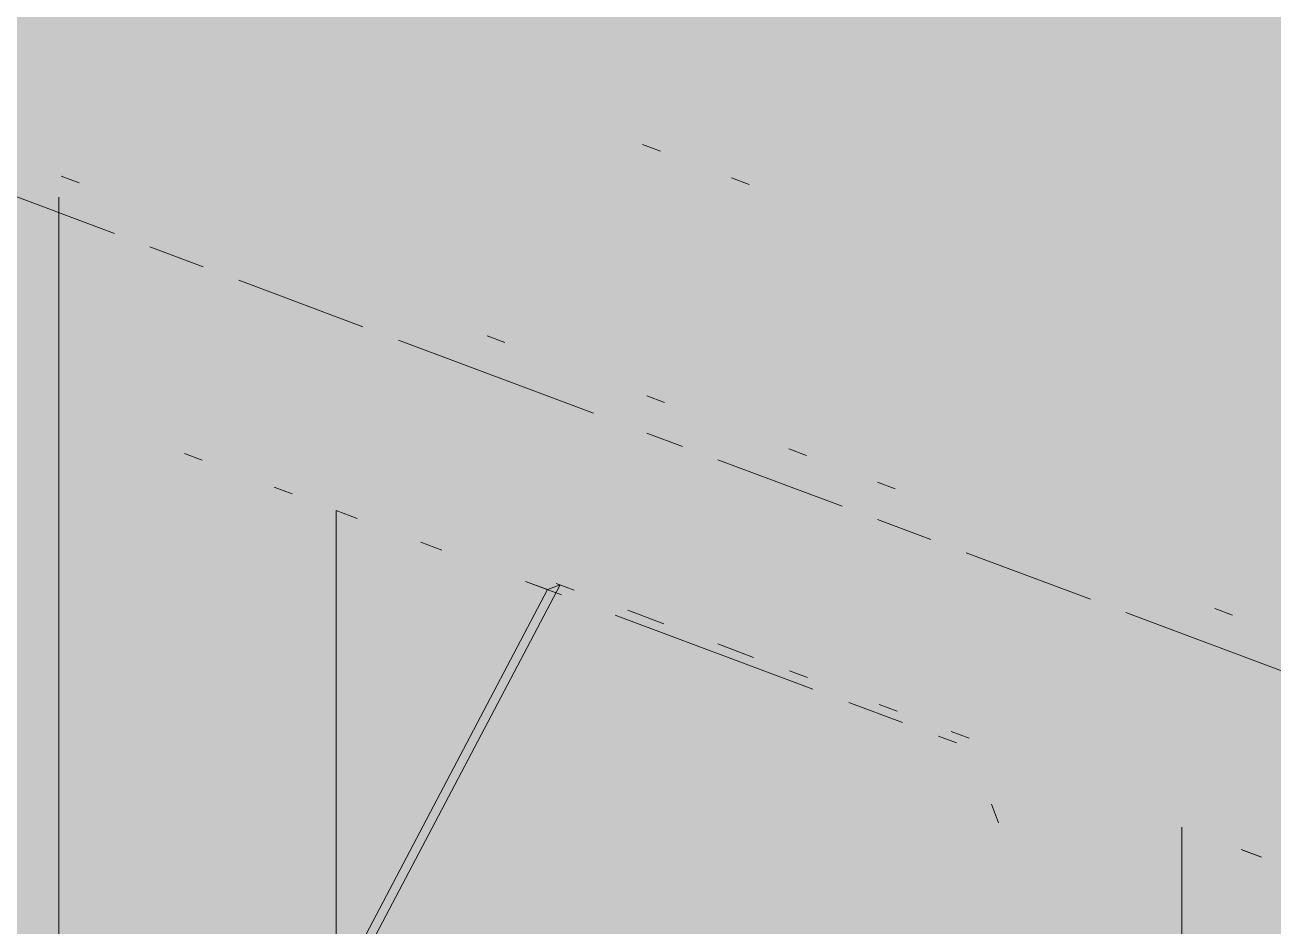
# Paper-space layout '03 3D Building and Roof' of a CAD drawing. Header units: millimetres. Extents: x 5 to 415, y 5 to 292.
# Drawn here: x 139.064 to 143.437, y 109.529 to 112.686 of the extents above; entities that cross this region are included whole.
import ezdxf

# ---------------------------------------------------------------- set-up
doc = ezdxf.new("R2010")
doc.units = ezdxf.units.MM
doc.layers.add('EXISTING', color=7, linetype='Continuous')
doc.layers.add('IMAGES', color=7, linetype='Continuous')

# ---------------------------------------------------------------- blocks, each defined once
blk = doc.blocks.new('SHEET_03')
at = {"layer": 'EXISTING', "color": 250, "lineweight": 9}
for p, q in [((141.29, 112.2437), (141.2278, 112.267)), ((139.3773, 111.9551), (138.6934, 112.2113)), ((139.1908, 112.1561), (139.253, 112.1328)), ((141.6009, 112.1272), (141.5387, 112.1505)), ((139.1819, 112.0823), (139.1819, 111.3496)), ((139.6882, 111.8386), (139.5017, 111.9085)), ((140.2478, 111.629), (139.8126, 111.792)), ((141.0561, 111.3262), (140.3722, 111.5824)), ((140.683, 111.5971), (140.7452, 111.5738)), ((141.2426, 111.3874), (141.3048, 111.3641)), ((139.1819, 111.3496), (139.1819, 107.9829)), ((141.367, 111.2097), (141.2426, 111.2563)), ((139.6222, 111.1846), (139.6851, 111.1611)), ((141.7401, 111.2011), (141.8022, 111.1778)), ((141.9266, 111.0001), (141.4914, 111.1632)), ((142.051, 111.0846), (142.1131, 111.0613)), ((139.9368, 111.0668), (139.9997, 111.0432)), ((140.154, 107.6187), (140.154, 110.9854)), ((140.154, 110.9854), (140.154, 109.3021)), ((140.228, 110.9577), (140.154, 110.9854)), ((142.2375, 110.8837), (142.051, 110.9535)), ((140.5243, 110.8467), (140.4502, 110.8745)), ((142.7971, 110.674), (142.3618, 110.8371)), ((140.8175, 110.7369), (140.9433, 110.6898)), ((140.8946, 110.708), (140.8206, 110.7357)), ((140.9877, 110.7064), (140.9248, 110.73)), ((140.154, 109.3021), (140.8946, 110.708)), ((140.9391, 110.7246), (140.1984, 109.3187)), ((140.9391, 110.7246), (140.8946, 110.708)), ((143.2323, 110.6421), (143.2945, 110.6188)), ((141.132, 110.6191), (141.824, 110.3598)), ((141.3023, 110.5886), (141.1765, 110.6357)), ((143.6054, 110.3712), (142.9214, 110.6274)), ((141.6168, 110.4707), (141.491, 110.5179)), ((141.8055, 110.4), (141.7426, 110.4236)), ((141.9498, 110.3127), (142.1386, 110.242)), ((142.1201, 110.2822), (142.0572, 110.3058)), ((142.3717, 110.188), (142.3088, 110.2115)), ((142.2644, 110.1949), (142.3273, 110.1713)), ((142.45, 109.957), (142.4747, 109.8916)), ((143.1166, 109.8756), (143.1166, 106.5089)), ((143.1166, 108.1922), (143.1166, 109.8756)), ((143.3944, 109.7716), (143.3249, 109.7976)), ((143.3338, 109.7943), (143.3967, 109.7707))]:
    blk.add_line(p, q, dxfattribs=at)
at = {"layer": 'IMAGES', "color": 7}
for points in [[(138.1645, 112.6857), (139.5354, 112.6857), (138.1645, 112.8571), (139.5354, 112.8571)], [(139.5354, 112.6857), (139.7068, 112.6857), (139.5354, 112.8571), (139.7068, 112.8571)], [(139.7068, 112.6857), (139.8781, 112.6857), (139.7068, 112.8571), (139.8781, 112.8571)], [(139.8781, 112.6857), (140.0495, 112.6857), (139.8781, 112.8571), (140.0495, 112.8571)], [(140.0495, 112.6857), (140.2208, 112.6857), (140.0495, 112.8571), (140.2208, 112.8571)], [(140.2208, 112.6857), (140.9063, 112.6857), (140.2208, 112.8571), (140.9063, 112.8571)], [(140.9063, 112.6857), (144.3336, 112.6857), (140.9063, 112.8571), (144.3336, 112.8571)], [(138.8499, 112.5143), (139.5354, 112.5143), (138.8499, 112.6857), (139.5354, 112.6857)], [(139.5354, 112.5143), (139.7068, 112.5143), (139.5354, 112.6857), (139.7068, 112.6857)], [(139.7068, 112.5143), (140.2208, 112.5143), (139.7068, 112.6857), (140.2208, 112.6857)], [(140.2208, 112.5143), (140.3922, 112.5143), (140.2208, 112.6857), (140.3922, 112.6857)], [(140.3922, 112.5143), (140.5636, 112.5143), (140.3922, 112.6857), (140.5636, 112.6857)], [(140.5636, 112.5143), (140.7349, 112.5143), (140.5636, 112.6857), (140.7349, 112.6857)], [(140.7349, 112.5143), (141.0777, 112.5143), (140.7349, 112.6857), (141.0777, 112.6857)], [(141.0777, 112.5143), (144.3336, 112.5143), (141.0777, 112.6857), (144.3336, 112.6857)], [(139.0213, 112.1714), (139.1927, 112.1714), (139.0213, 112.5143), (139.1927, 112.5143)], [(139.1927, 112.3429), (139.364, 112.3429), (139.1927, 112.5143), (139.364, 112.5143)], [(139.364, 112.3429), (140.2208, 112.3429), (139.364, 112.5143), (140.2208, 112.5143)], [(140.2208, 112.3429), (140.3922, 112.3429), (140.2208, 112.5143), (140.3922, 112.5143)], [(140.3922, 112.3429), (140.5636, 112.3429), (140.3922, 112.5143), (140.5636, 112.5143)], [(140.5636, 112.3429), (140.7349, 112.3429), (140.5636, 112.5143), (140.7349, 112.5143)], [(140.7349, 112.3429), (140.9063, 112.3429), (140.7349, 112.5143), (140.9063, 112.5143)], [(140.9063, 112.3429), (141.0777, 112.3429), (140.9063, 112.5143), (141.0777, 112.5143)], [(141.0777, 112.3429), (141.249, 112.3429), (141.0777, 112.5143), (141.249, 112.5143)], [(141.249, 112.3429), (141.4204, 112.3429), (141.249, 112.5143), (141.4204, 112.5143)], [(141.4204, 112.3429), (141.5918, 112.3429), (141.4204, 112.5143), (141.5918, 112.5143)], [(141.5918, 112.3429), (144.3336, 112.3429), (141.5918, 112.5143), (144.3336, 112.5143)], [(139.1927, 112.1714), (139.364, 112.1714), (139.1927, 112.3429), (139.364, 112.3429)], [(139.364, 112.1714), (139.5354, 112.1714), (139.364, 112.3429), (139.5354, 112.3429)], [(139.5354, 112.1714), (140.3922, 112.1714), (139.5354, 112.3429), (140.3922, 112.3429)], [(140.3922, 112.1714), (140.7349, 112.1714), (140.3922, 112.3429), (140.7349, 112.3429)], [(140.7349, 112.1714), (140.9063, 112.1714), (140.7349, 112.3429), (140.9063, 112.3429)], [(140.9063, 112.1714), (141.0777, 112.1714), (140.9063, 112.3429), (141.0777, 112.3429)], [(141.0777, 112.1714), (141.249, 112.1714), (141.0777, 112.3429), (141.249, 112.3429)], [(141.249, 112.1714), (141.4204, 112.1714), (141.249, 112.3429), (141.4204, 112.3429)], [(141.4204, 112.1714), (141.5918, 112.1714), (141.4204, 112.3429), (141.5918, 112.3429)], [(141.5918, 112.1714), (141.9345, 112.1714), (141.5918, 112.3429), (141.9345, 112.3429)], [(141.9345, 112.1714), (144.3336, 112.1714), (141.9345, 112.3429), (144.3336, 112.3429)], [(139.0213, 112), (139.1927, 112), (139.0213, 112.1714), (139.1927, 112.1714)], [(139.1927, 112), (139.364, 112), (139.1927, 112.1714), (139.364, 112.1714)], [(139.364, 112), (139.5354, 112), (139.364, 112.1714), (139.5354, 112.1714)], [(139.5354, 112), (139.7068, 112), (139.5354, 112.1714), (139.7068, 112.1714)], [(139.7068, 112), (140.0495, 112), (139.7068, 112.1714), (140.0495, 112.1714)], [(140.0495, 112), (141.0777, 112), (140.0495, 112.1714), (141.0777, 112.1714)], [(141.0777, 112), (141.249, 112), (141.0777, 112.1714), (141.249, 112.1714)], [(141.249, 112), (141.4204, 112), (141.249, 112.1714), (141.4204, 112.1714)], [(141.4204, 112), (141.5918, 112), (141.4204, 112.1714), (141.5918, 112.1714)], [(141.5918, 112), (141.9345, 112), (141.5918, 112.1714), (141.9345, 112.1714)], [(141.9345, 112), (142.4486, 112), (141.9345, 112.1714), (142.4486, 112.1714)], [(142.4486, 112), (144.3336, 112), (142.4486, 112.1714), (144.3336, 112.1714)], [(139.0213, 111.8286), (139.1927, 111.8286), (139.0213, 112), (139.1927, 112)], [(139.1927, 111.8286), (139.364, 111.8286), (139.1927, 112), (139.364, 112)], [(139.364, 111.8286), (139.5354, 111.8286), (139.364, 112), (139.5354, 112)], [(139.5354, 111.8286), (139.7068, 111.8286), (139.5354, 112), (139.7068, 112)], [(139.7068, 111.8286), (139.8781, 111.8286), (139.7068, 112), (139.8781, 112)], [(139.8781, 111.8286), (140.0495, 111.8286), (139.8781, 112), (140.0495, 112)], [(140.0495, 111.8286), (140.2208, 111.8286), (140.0495, 112), (140.2208, 112)], [(140.2208, 111.8286), (140.3922, 111.8286), (140.2208, 112), (140.3922, 112)], [(140.3922, 111.8286), (141.5918, 111.8286), (140.3922, 112), (141.5918, 112)], [(141.5918, 111.8286), (141.7631, 111.8286), (141.5918, 112), (141.7631, 112)], [(141.7631, 111.8286), (141.9345, 111.8286), (141.7631, 112), (141.9345, 112)], [(141.9345, 111.8286), (142.1058, 111.8286), (141.9345, 112), (142.1058, 112)], [(142.1058, 111.8286), (142.4486, 111.8286), (142.1058, 112), (142.4486, 112)], [(142.4486, 111.8286), (142.7913, 111.8286), (142.4486, 112), (142.7913, 112)], [(142.7913, 111.8286), (142.9627, 111.8286), (142.7913, 112), (142.9627, 112)], [(142.9627, 111.8286), (144.3336, 111.8286), (142.9627, 112), (144.3336, 112)], [(139.0213, 111.3143), (139.364, 111.3143), (139.0213, 111.8286), (139.364, 111.8286)], [(139.364, 111.6571), (139.5354, 111.6571), (139.364, 111.8286), (139.5354, 111.8286)], [(139.5354, 111.6571), (139.8781, 111.6571), (139.5354, 111.8286), (139.8781, 111.8286)], [(139.8781, 111.6571), (140.0495, 111.6571), (139.8781, 111.8286), (140.0495, 111.8286)], [(140.0495, 111.4857), (140.2208, 111.4857), (140.0495, 111.8286), (140.2208, 111.8286)], [(140.2208, 111.6571), (140.3922, 111.6571), (140.2208, 111.8286), (140.3922, 111.8286)], [(140.3922, 111.6571), (140.5636, 111.6571), (140.3922, 111.8286), (140.5636, 111.8286)], [(140.5636, 111.6571), (140.7349, 111.6571), (140.5636, 111.8286), (140.7349, 111.8286)], [(140.7349, 111.6571), (140.9063, 111.6571), (140.7349, 111.8286), (140.9063, 111.8286)], [(140.9063, 111.6571), (141.9345, 111.6571), (140.9063, 111.8286), (141.9345, 111.8286)], [(141.9345, 111.6571), (142.1058, 111.6571), (141.9345, 111.8286), (142.1058, 111.8286)], [(142.1058, 111.6571), (142.2772, 111.6571), (142.1058, 111.8286), (142.2772, 111.8286)], [(142.2772, 111.6571), (142.4486, 111.6571), (142.2772, 111.8286), (142.4486, 111.8286)], [(142.4486, 111.6571), (142.6199, 111.6571), (142.4486, 111.8286), (142.6199, 111.8286)], [(142.6199, 111.6571), (142.7913, 111.6571), (142.6199, 111.8286), (142.7913, 111.8286)], [(142.7913, 111.6571), (142.9627, 111.6571), (142.7913, 111.8286), (142.9627, 111.8286)], [(142.9627, 111.6571), (143.134, 111.6571), (142.9627, 111.8286), (143.134, 111.8286)], [(143.134, 111.6571), (143.3054, 111.6571), (143.134, 111.8286), (143.3054, 111.8286)], [(143.3054, 111.6571), (144.3336, 111.6571), (143.3054, 111.8286), (144.3336, 111.8286)], [(139.364, 111.3143), (139.7068, 111.3143), (139.364, 111.6571), (139.7068, 111.6571)], [(139.7068, 111.4857), (139.8781, 111.4857), (139.7068, 111.6571), (139.8781, 111.6571)], [(139.8781, 111.4857), (140.0495, 111.4857), (139.8781, 111.6571), (140.0495, 111.6571)], [(140.2208, 111.4857), (140.3922, 111.4857), (140.2208, 111.6571), (140.3922, 111.6571)], [(140.3922, 111.4857), (140.7349, 111.4857), (140.3922, 111.6571), (140.7349, 111.6571)], [(140.7349, 111.4857), (140.9063, 111.4857), (140.7349, 111.6571), (140.9063, 111.6571)], [(140.9063, 111.4857), (141.0777, 111.4857), (140.9063, 111.6571), (141.0777, 111.6571)], [(141.0777, 111.4857), (141.4204, 111.4857), (141.0777, 111.6571), (141.4204, 111.6571)], [(141.4204, 111.4857), (142.4486, 111.4857), (141.4204, 111.6571), (142.4486, 111.6571)], [(142.4486, 111.4857), (142.6199, 111.4857), (142.4486, 111.6571), (142.6199, 111.6571)], [(142.6199, 111.4857), (142.7913, 111.4857), (142.6199, 111.6571), (142.7913, 111.6571)], [(142.7913, 111.4857), (142.9627, 111.4857), (142.7913, 111.6571), (142.9627, 111.6571)], [(142.9627, 111.4857), (143.134, 111.4857), (142.9627, 111.6571), (143.134, 111.6571)], [(143.134, 111.4857), (143.3054, 111.4857), (143.134, 111.6571), (143.3054, 111.6571)], [(143.3054, 111.4857), (143.6481, 111.4857), (143.3054, 111.6571), (143.6481, 111.6571)], [(139.7068, 111.3143), (140.0495, 111.3143), (139.7068, 111.4857), (140.0495, 111.4857)], [(140.0495, 111.3143), (140.3922, 111.3143), (140.0495, 111.4857), (140.3922, 111.4857)], [(140.3922, 111.3143), (140.5636, 111.3143), (140.3922, 111.4857), (140.5636, 111.4857)], [(140.5636, 111.3143), (140.7349, 111.3143), (140.5636, 111.4857), (140.7349, 111.4857)], [(140.7349, 111.3143), (140.9063, 111.3143), (140.7349, 111.4857), (140.9063, 111.4857)], [(140.9063, 111.3143), (141.0777, 111.3143), (140.9063, 111.4857), (141.0777, 111.4857)], [(141.0777, 111.3143), (141.249, 111.3143), (141.0777, 111.4857), (141.249, 111.4857)], [(141.249, 111.3143), (141.4204, 111.3143), (141.249, 111.4857), (141.4204, 111.4857)], [(141.4204, 111.3143), (141.5918, 111.3143), (141.4204, 111.4857), (141.5918, 111.4857)], [(141.5918, 111.3143), (141.7631, 111.3143), (141.5918, 111.4857), (141.7631, 111.4857)], [(141.7631, 111.3143), (141.9345, 111.3143), (141.7631, 111.4857), (141.9345, 111.4857)], [(141.9345, 111.3143), (142.7913, 111.3143), (141.9345, 111.4857), (142.7913, 111.4857)], [(142.7913, 111.3143), (142.9627, 111.3143), (142.7913, 111.4857), (142.9627, 111.4857)], [(142.9627, 111.3143), (143.134, 111.3143), (142.9627, 111.4857), (143.134, 111.4857)], [(143.134, 111.3143), (143.3054, 111.3143), (143.134, 111.4857), (143.3054, 111.4857)], [(143.3054, 111.3143), (143.4767, 111.3143), (143.3054, 111.4857), (143.4767, 111.4857)], [(139.0213, 110.9714), (139.1927, 110.9714), (139.0213, 111.3143), (139.1927, 111.3143)], [(139.1927, 111.1429), (139.7068, 111.1429), (139.1927, 111.3143), (139.7068, 111.3143)], [(139.7068, 111.1429), (139.8781, 111.1429), (139.7068, 111.3143), (139.8781, 111.3143)], [(139.8781, 111.1429), (140.0495, 111.1429), (139.8781, 111.3143), (140.0495, 111.3143)], [(140.0495, 111.1429), (140.2208, 111.1429), (140.0495, 111.3143), (140.2208, 111.3143)], [(140.2208, 111.1429), (140.3922, 111.1429), (140.2208, 111.3143), (140.3922, 111.3143)], [(140.3922, 111.1429), (140.5636, 111.1429), (140.3922, 111.3143), (140.5636, 111.3143)], [(140.5636, 111.1429), (140.7349, 111.1429), (140.5636, 111.3143), (140.7349, 111.3143)], [(140.7349, 111.1429), (140.9063, 111.1429), (140.7349, 111.3143), (140.9063, 111.3143)], [(140.9063, 111.1429), (141.0777, 111.1429), (140.9063, 111.3143), (141.0777, 111.3143)], [(141.0777, 111.1429), (141.249, 111.1429), (141.0777, 111.3143), (141.249, 111.3143)], [(141.249, 111.1429), (141.4204, 111.1429), (141.249, 111.3143), (141.4204, 111.3143)], [(141.4204, 111.1429), (141.5918, 111.1429), (141.4204, 111.3143), (141.5918, 111.3143)], [(141.5918, 111.1429), (141.9345, 111.1429), (141.5918, 111.3143), (141.9345, 111.3143)], [(141.9345, 111.1429), (142.1058, 111.1429), (141.9345, 111.3143), (142.1058, 111.3143)], [(142.1058, 111.1429), (142.4486, 111.1429), (142.1058, 111.3143), (142.4486, 111.3143)], [(142.4486, 111.1429), (143.3054, 111.1429), (142.4486, 111.3143), (143.3054, 111.3143)], [(143.3054, 111.1429), (143.4767, 111.1429), (143.3054, 111.3143), (143.4767, 111.3143)], [(139.1927, 110.9714), (139.364, 110.9714), (139.1927, 111.1429), (139.364, 111.1429)], [(139.364, 110.9714), (139.5354, 110.9714), (139.364, 111.1429), (139.5354, 111.1429)], [(139.5354, 110.9714), (139.7068, 110.9714), (139.5354, 111.1429), (139.7068, 111.1429)], [(139.7068, 110.9714), (139.8781, 110.9714), (139.7068, 111.1429), (139.8781, 111.1429)], [(139.8781, 110.9714), (140.0495, 110.9714), (139.8781, 111.1429), (140.0495, 111.1429)], [(140.0495, 110.9714), (140.2208, 110.9714), (140.0495, 111.1429), (140.2208, 111.1429)], [(140.2208, 110.9714), (140.7349, 110.9714), (140.2208, 111.1429), (140.7349, 111.1429)], [(140.7349, 110.9714), (140.9063, 110.9714), (140.7349, 111.1429), (140.9063, 111.1429)], [(140.9063, 110.9714), (141.249, 110.9714), (140.9063, 111.1429), (141.249, 111.1429)], [(141.249, 110.9714), (141.4204, 110.9714), (141.249, 111.1429), (141.4204, 111.1429)], [(141.4204, 110.9714), (141.5918, 110.9714), (141.4204, 111.1429), (141.5918, 111.1429)], [(141.5918, 110.9714), (141.7631, 110.9714), (141.5918, 111.1429), (141.7631, 111.1429)], [(141.7631, 110.9714), (142.1058, 110.9714), (141.7631, 111.1429), (142.1058, 111.1429)], [(142.1058, 110.9714), (142.2772, 110.9714), (142.1058, 111.1429), (142.2772, 111.1429)], [(142.2772, 110.9714), (142.4486, 110.9714), (142.2772, 111.1429), (142.4486, 111.1429)], [(142.4486, 110.9714), (142.6199, 110.9714), (142.4486, 111.1429), (142.6199, 111.1429)], [(142.6199, 110.9714), (143.8195, 110.9714), (142.6199, 111.1429), (143.8195, 111.1429)], [(139.0213, 108.0571), (139.364, 108.0571), (139.0213, 110.9714), (139.364, 110.9714)], [(139.364, 108.0571), (139.5354, 108.0571), (139.364, 110.9714), (139.5354, 110.9714)], [(139.5354, 110.8), (139.7068, 110.8), (139.5354, 110.9714), (139.7068, 110.9714)], [(139.7068, 110.8), (139.8781, 110.8), (139.7068, 110.9714), (139.8781, 110.9714)], [(139.8781, 110.8), (140.0495, 110.8), (139.8781, 110.9714), (140.0495, 110.9714)], [(140.0495, 110.8), (140.2208, 110.8), (140.0495, 110.9714), (140.2208, 110.9714)], [(140.2208, 110.8), (140.5636, 110.8), (140.2208, 110.9714), (140.5636, 110.9714)], [(140.5636, 110.8), (140.7349, 110.8), (140.5636, 110.9714), (140.7349, 110.9714)], [(140.7349, 110.8), (140.9063, 110.8), (140.7349, 110.9714), (140.9063, 110.9714)], [(140.9063, 110.8), (141.0777, 110.8), (140.9063, 110.9714), (141.0777, 110.9714)], [(141.0777, 110.8), (141.249, 110.8), (141.0777, 110.9714), (141.249, 110.9714)], [(141.249, 110.8), (141.5918, 110.8), (141.249, 110.9714), (141.5918, 110.9714)], [(141.5918, 110.8), (141.7631, 110.8), (141.5918, 110.9714), (141.7631, 110.9714)], [(141.7631, 110.8), (141.9345, 110.8), (141.7631, 110.9714), (141.9345, 110.9714)], [(141.9345, 110.8), (142.1058, 110.8), (141.9345, 110.9714), (142.1058, 110.9714)], [(142.1058, 110.8), (142.2772, 110.8), (142.1058, 110.9714), (142.2772, 110.9714)], [(142.2772, 110.8), (142.4486, 110.8), (142.2772, 110.9714), (142.4486, 110.9714)], [(142.4486, 110.8), (142.6199, 110.8), (142.4486, 110.9714), (142.6199, 110.9714)], [(142.6199, 110.8), (142.9627, 110.8), (142.6199, 110.9714), (142.9627, 110.9714)], [(142.9627, 110.8), (143.134, 110.8), (142.9627, 110.9714), (143.134, 110.9714)], [(143.134, 110.8), (143.4767, 110.8), (143.134, 110.9714), (143.4767, 110.9714)], [(139.5354, 108.0571), (139.8781, 108.0571), (139.5354, 110.8), (139.8781, 110.8)], [(139.8781, 107.8857), (140.0495, 107.8857), (139.8781, 110.8), (140.0495, 110.8)], [(140.0495, 108.9143), (140.2208, 108.9143), (140.0495, 110.8), (140.2208, 110.8)], [(140.2208, 110.6286), (140.3922, 110.6286), (140.2208, 110.8), (140.3922, 110.8)], [(140.3922, 110.6286), (140.5636, 110.6286), (140.3922, 110.8), (140.5636, 110.8)], [(140.5636, 110.6286), (140.7349, 110.6286), (140.5636, 110.8), (140.7349, 110.8)], [(140.7349, 110.6286), (140.9063, 110.6286), (140.7349, 110.8), (140.9063, 110.8)], [(140.9063, 110.6286), (141.0777, 110.6286), (140.9063, 110.8), (141.0777, 110.8)], [(141.0777, 110.6286), (141.4204, 110.6286), (141.0777, 110.8), (141.4204, 110.8)], [(141.4204, 110.6286), (141.7631, 110.6286), (141.4204, 110.8), (141.7631, 110.8)], [(141.7631, 110.4571), (141.9345, 110.4571), (141.7631, 110.8), (141.9345, 110.8)], [(141.9345, 110.6286), (142.2772, 110.6286), (141.9345, 110.8), (142.2772, 110.8)], [(142.2772, 110.6286), (142.4486, 110.6286), (142.2772, 110.8), (142.4486, 110.8)], [(142.4486, 110.6286), (142.6199, 110.6286), (142.4486, 110.8), (142.6199, 110.8)], [(142.6199, 110.6286), (142.7913, 110.6286), (142.6199, 110.8), (142.7913, 110.8)], [(142.7913, 110.6286), (142.9627, 110.6286), (142.7913, 110.8), (142.9627, 110.8)], [(142.9627, 110.6286), (143.134, 110.6286), (142.9627, 110.8), (143.134, 110.8)], [(143.134, 110.6286), (143.4767, 110.6286), (143.134, 110.8), (143.4767, 110.8)], [(140.2208, 109.9429), (140.3922, 109.9429), (140.2208, 110.6286), (140.3922, 110.6286)], [(140.3922, 110.2857), (140.5636, 110.2857), (140.3922, 110.6286), (140.5636, 110.6286)], [(140.5636, 110.4571), (140.7349, 110.4571), (140.5636, 110.6286), (140.7349, 110.6286)], [(140.7349, 110.4571), (140.9063, 110.4571), (140.7349, 110.6286), (140.9063, 110.6286)], [(140.9063, 110.1143), (141.0777, 110.1143), (140.9063, 110.6286), (141.0777, 110.6286)], [(141.0777, 110.4571), (141.249, 110.4571), (141.0777, 110.6286), (141.249, 110.6286)], [(141.249, 110.4571), (141.4204, 110.4571), (141.249, 110.6286), (141.4204, 110.6286)], [(141.4204, 110.4571), (141.5918, 110.4571), (141.4204, 110.6286), (141.5918, 110.6286)], [(141.5918, 110.4571), (141.7631, 110.4571), (141.5918, 110.6286), (141.7631, 110.6286)], [(141.9345, 110.2857), (142.2772, 110.2857), (141.9345, 110.6286), (142.2772, 110.6286)], [(142.2772, 110.4571), (142.6199, 110.4571), (142.2772, 110.6286), (142.6199, 110.6286)], [(142.6199, 110.4571), (142.7913, 110.4571), (142.6199, 110.6286), (142.7913, 110.6286)], [(142.7913, 110.4571), (142.9627, 110.4571), (142.7913, 110.6286), (142.9627, 110.6286)], [(142.9627, 110.4571), (143.134, 110.4571), (142.9627, 110.6286), (143.134, 110.6286)], [(143.134, 110.4571), (143.3054, 110.4571), (143.134, 110.6286), (143.3054, 110.6286)], [(143.3054, 110.4571), (143.4767, 110.4571), (143.3054, 110.6286), (143.4767, 110.6286)], [(140.5636, 110.2857), (140.7349, 110.2857), (140.5636, 110.4571), (140.7349, 110.4571)], [(140.7349, 110.2857), (140.9063, 110.2857), (140.7349, 110.4571), (140.9063, 110.4571)], [(141.0777, 110.2857), (141.249, 110.2857), (141.0777, 110.4571), (141.249, 110.4571)], [(141.249, 110.2857), (141.4204, 110.2857), (141.249, 110.4571), (141.4204, 110.4571)], [(141.4204, 110.2857), (141.5918, 110.2857), (141.4204, 110.4571), (141.5918, 110.4571)], [(141.5918, 110.2857), (141.7631, 110.2857), (141.5918, 110.4571), (141.7631, 110.4571)], [(141.7631, 110.2857), (141.9345, 110.2857), (141.7631, 110.4571), (141.9345, 110.4571)], [(142.2772, 110.2857), (142.4486, 110.2857), (142.2772, 110.4571), (142.4486, 110.4571)], [(142.4486, 110.2857), (142.6199, 110.2857), (142.4486, 110.4571), (142.6199, 110.4571)], [(142.6199, 110.1143), (142.7913, 110.1143), (142.6199, 110.4571), (142.7913, 110.4571)], [(142.7913, 110.1143), (142.9627, 110.1143), (142.7913, 110.4571), (142.9627, 110.4571)], [(142.9627, 110.2857), (143.134, 110.2857), (142.9627, 110.4571), (143.134, 110.4571)], [(143.134, 110.2857), (143.3054, 110.2857), (143.134, 110.4571), (143.3054, 110.4571)], [(143.3054, 110.2857), (143.4767, 110.2857), (143.3054, 110.4571), (143.4767, 110.4571)], [(140.3922, 110.1143), (140.5636, 110.1143), (140.3922, 110.2857), (140.5636, 110.2857)], [(140.5636, 110.1143), (140.7349, 110.1143), (140.5636, 110.2857), (140.7349, 110.2857)], [(140.7349, 110.1143), (140.9063, 110.1143), (140.7349, 110.2857), (140.9063, 110.2857)], [(141.0777, 110.1143), (141.4204, 110.1143), (141.0777, 110.2857), (141.4204, 110.2857)], [(141.4204, 110.1143), (141.5918, 110.1143), (141.4204, 110.2857), (141.5918, 110.2857)], [(141.5918, 110.1143), (141.7631, 110.1143), (141.5918, 110.2857), (141.7631, 110.2857)], [(141.7631, 110.1143), (141.9345, 110.1143), (141.7631, 110.2857), (141.9345, 110.2857)], [(141.9345, 110.1143), (142.1058, 110.1143), (141.9345, 110.2857), (142.1058, 110.2857)], [(142.1058, 110.1143), (142.2772, 110.1143), (142.1058, 110.2857), (142.2772, 110.2857)], [(142.2772, 110.1143), (142.4486, 110.1143), (142.2772, 110.2857), (142.4486, 110.2857)], [(142.4486, 110.1143), (142.6199, 110.1143), (142.4486, 110.2857), (142.6199, 110.2857)], [(142.9627, 109.9429), (143.134, 109.9429), (142.9627, 110.2857), (143.134, 110.2857)], [(143.134, 110.1143), (143.4767, 110.1143), (143.134, 110.2857), (143.4767, 110.2857)], [(140.3922, 109.9429), (140.5636, 109.9429), (140.3922, 110.1143), (140.5636, 110.1143)], [(140.5636, 109.9429), (140.7349, 109.9429), (140.5636, 110.1143), (140.7349, 110.1143)], [(140.7349, 109.9429), (140.9063, 109.9429), (140.7349, 110.1143), (140.9063, 110.1143)], [(140.9063, 109.9429), (141.7631, 109.9429), (140.9063, 110.1143), (141.7631, 110.1143)], [(141.7631, 109.9429), (141.9345, 109.9429), (141.7631, 110.1143), (141.9345, 110.1143)], [(141.9345, 109.9429), (142.1058, 109.9429), (141.9345, 110.1143), (142.1058, 110.1143)], [(142.1058, 109.9429), (142.2772, 109.9429), (142.1058, 110.1143), (142.2772, 110.1143)], [(142.2772, 109.9429), (142.4486, 109.9429), (142.2772, 110.1143), (142.4486, 110.1143)], [(142.4486, 109.9429), (142.6199, 109.9429), (142.4486, 110.1143), (142.6199, 110.1143)], [(142.6199, 109.9429), (142.7913, 109.9429), (142.6199, 110.1143), (142.7913, 110.1143)], [(142.7913, 109.9429), (142.9627, 109.9429), (142.7913, 110.1143), (142.9627, 110.1143)], [(143.134, 109.9429), (143.3054, 109.9429), (143.134, 110.1143), (143.3054, 110.1143)], [(143.3054, 109.9429), (143.8195, 109.9429), (143.3054, 110.1143), (143.8195, 110.1143)], [(140.2208, 109.7714), (140.3922, 109.7714), (140.2208, 109.9429), (140.3922, 109.9429)], [(140.3922, 109.7714), (140.5636, 109.7714), (140.3922, 109.9429), (140.5636, 109.9429)], [(140.5636, 109.7714), (140.9063, 109.7714), (140.5636, 109.9429), (140.9063, 109.9429)], [(140.9063, 109.7714), (142.2772, 109.7714), (140.9063, 109.9429), (142.2772, 109.9429)], [(142.2772, 109.6), (142.4486, 109.6), (142.2772, 109.9429), (142.4486, 109.9429)], [(142.4486, 109.7714), (142.6199, 109.7714), (142.4486, 109.9429), (142.6199, 109.9429)], [(142.6199, 109.6), (142.7913, 109.6), (142.6199, 109.9429), (142.7913, 109.9429)], [(142.7913, 109.7714), (142.9627, 109.7714), (142.7913, 109.9429), (142.9627, 109.9429)], [(142.9627, 109.7714), (143.134, 109.7714), (142.9627, 109.9429), (143.134, 109.9429)], [(143.134, 109.7714), (143.3054, 109.7714), (143.134, 109.9429), (143.3054, 109.9429)], [(143.3054, 109.7714), (143.4767, 109.7714), (143.3054, 109.9429), (143.4767, 109.9429)], [(140.2208, 109.6), (140.3922, 109.6), (140.2208, 109.7714), (140.3922, 109.7714)], [(140.3922, 109.6), (140.5636, 109.6), (140.3922, 109.7714), (140.5636, 109.7714)], [(140.5636, 109.6), (140.7349, 109.6), (140.5636, 109.7714), (140.7349, 109.7714)], [(140.7349, 109.6), (142.2772, 109.6), (140.7349, 109.7714), (142.2772, 109.7714)], [(142.4486, 109.6), (142.6199, 109.6), (142.4486, 109.7714), (142.6199, 109.7714)], [(142.7913, 109.2571), (142.9627, 109.2571), (142.7913, 109.7714), (142.9627, 109.7714)], [(142.9627, 109.6), (143.6481, 109.6), (142.9627, 109.7714), (143.6481, 109.7714)], [(140.2208, 109.4286), (140.3922, 109.4286), (140.2208, 109.6), (140.3922, 109.6)], [(140.3922, 109.4286), (140.5636, 109.4286), (140.3922, 109.6), (140.5636, 109.6)], [(140.5636, 109.4286), (142.2772, 109.4286), (140.5636, 109.6), (142.2772, 109.6)], [(142.2772, 109.4286), (142.6199, 109.4286), (142.2772, 109.6), (142.6199, 109.6)], [(142.6199, 109.4286), (142.7913, 109.4286), (142.6199, 109.6), (142.7913, 109.6)], [(142.9627, 109.2571), (143.134, 109.2571), (142.9627, 109.6), (143.134, 109.6)], [(143.134, 109.2571), (143.3054, 109.2571), (143.134, 109.6), (143.3054, 109.6)], [(143.3054, 106.5143), (143.4767, 106.5143), (143.3054, 109.6), (143.4767, 109.6)]]:
    blk.add_solid(points, dxfattribs=at)

psp = doc.layouts.new('03 3D Building and Roof')

# ---------------------------------------------------------------- block references
psp.add_blockref('SHEET_03', (0, 0))

doc.saveas('drawing.dxf')
